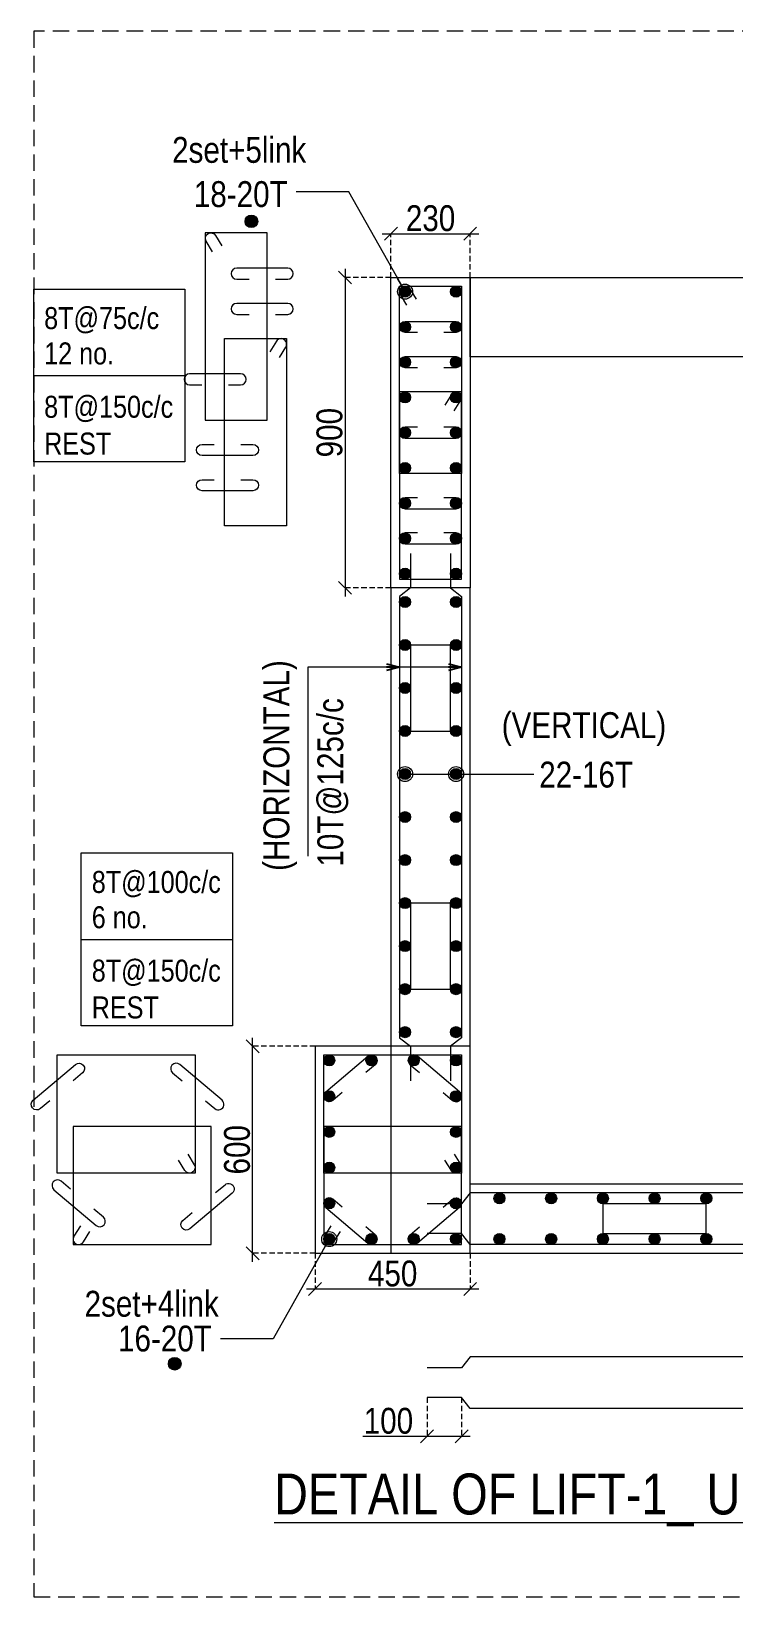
# Model space of a CAD drawing. Header units: millimetres. Extents: x 1112055 to 3390982, y -148532 to 766891.
# Drawn here: x 2568876 to 2577028, y 347512 to 365670 of the extents above; entities that cross this region are included whole.
import ezdxf

# ---------------------------------------------------------------- set-up
doc = ezdxf.new("R2010")
doc.units = ezdxf.units.MM
doc.header["$PDMODE"] = 35
doc.header["$PDSIZE"] = -25
doc.linetypes.add('DASHED2', pattern=[0.375, 0.25, -0.125])
doc.linetypes.add('Hidden', pattern=[9.525, 6.35, -3.175])
for name, color, linetype, lineweight in [('B COL. SIZE DIM', 220, 'Continuous', 25), ('B COLUMN', 1, 'Hidden', 9), ('B P.C.C', 251, 'Continuous', 0), ('B STEEL', 34, 'Continuous', 15), ('B STEEL TEXT', 7, 'Continuous', 15), ('B TITLE BLOCK', 250, 'Continuous', 0)]:
    doc.layers.add(name, color=color, linetype=linetype, lineweight=lineweight)
doc.styles.add('ARIAL', font='arial.ttf')
doc.styles.add('dim inside', font='romans.shx', dxfattribs={"width": 0.8, "height": 125})
doc.styles.add('SWINC', font='swissc.ttf')
doc.dimstyles.new('DIM 1', dxfattribs={"dimscale": 0, "dimtxt": 230, "dimasz": 150, "dimexe": 0.18, "dimexo": 0.0625, "dimgap": 0.5, "dimtad": 1, "dimdec": 0, "dimzin": 0, "dimdsep": 46, "dimtxsty": 'ARIAL', "dimblk": 'OBLIQUE', "dimcen": 6, "dimse1": 1, "dimse2": 1, "dimclrd": 256, "dimclrt": 256, "dimadec": 0, "dimazin": 2, "dimtfac": 0.75, "dimtdec": 0, "dimtix": 1, "dimtofl": 0, "dimtmove": 1, "dimatfit": 3, "dimldrblk": 'OPEN30', "dimfxl": 0.18, "dimfrac": 1, "dimtolj": 1, "dimtzin": 0, "dimlwd": -1, "dimarcsym": 0})
doc.dimstyles.new('dim inside', dxfattribs={"dimtxt": 125, "dimasz": 100, "dimexe": 0, "dimexo": 0, "dimgap": 10, "dimtad": 0, "dimdec": 0, "dimzin": 0, "dimdsep": 46, "dimtxsty": 'dim inside', "dimblk": 'SMALL', "dimcen": 0.09, "dimadec": 0, "dimazin": 0, "dimtfac": 1, "dimtdec": 0, "dimtofl": 0, "dimtmove": 0, "dimatfit": 3, "dimfxl": 1, "dimtolj": 1, "dimtzin": 0, "dimarcsym": 2})

# ---------------------------------------------------------------- blocks, each defined once
blk = doc.blocks.new('_Oblique')
at = {"color": 0, "linetype": 'ByBlock', "lineweight": -2}
blk.add_line((-0.5, -0.5), (0.5, 0.5), dxfattribs=at)
blk = doc.blocks.new('*D1582')
at = {"layer": 'B COL. SIZE DIM', "color": 250, "lineweight": 9, "ltscale": 250, "transparency": 16777216}
blk.add_line((2572950, 363321), (2574070, 363321), dxfattribs=at)
at = {"layer": 'B COL. SIZE DIM', "color": 250, "linetype": 'DASHED2', "lineweight": 9, "ltscale": 250, "transparency": 16777216}
for p, q in [((2573050, 362814), (2573050, 363321)), ((2573970, 362814), (2573970, 363321))]:
    blk.add_line(p, q, dxfattribs=at)
at = {"layer": 'Defpoints', "color": 0, "ltscale": 250, "transparency": 16777216}
for p in [(2573970, 363321), (2573050, 362814), (2573970, 362814)]:
    blk.add_point(p, dxfattribs=at)
at = {"layer": 'B COL. SIZE DIM', "color": 250, "lineweight": 9, "ltscale": 250, "transparency": 16777216, "xscale": 150, "yscale": 150, "zscale": 150, "rotation": 180}
blk.add_blockref('_Oblique', (2573050, 363321), dxfattribs=at)
at = {"layer": 'B COL. SIZE DIM', "color": 250, "lineweight": 9, "ltscale": 250, "transparency": 16777216, "xscale": 150, "yscale": 150, "zscale": 150}
blk.add_blockref('_Oblique', (2573970, 363321), dxfattribs=at)
at = {"layer": 'B COL. SIZE DIM', "color": 6, "ltscale": 250, "transparency": 16777216, "insert": (2573510, 363500), "char_height": 300, "attachment_point": 5, "style": 'SWINC'}
blk.add_mtext('\\A1;230', dxfattribs=at)
blk = doc.blocks.new('*D1583')
at = {"layer": 'B COL. SIZE DIM', "color": 250, "lineweight": 9, "ltscale": 250, "transparency": 16777216}
blk.add_line((2572517, 362914), (2572517, 359114), dxfattribs=at)
at = {"layer": 'B COL. SIZE DIM', "color": 250, "linetype": 'DASHED2', "lineweight": 9, "ltscale": 250, "transparency": 16777216}
for p, q in [((2573050, 362814), (2572517, 362814)), ((2573050, 359214), (2572517, 359214))]:
    blk.add_line(p, q, dxfattribs=at)
at = {"layer": 'Defpoints', "color": 0, "ltscale": 250, "transparency": 16777216}
for p in [(2573050, 362814), (2572517, 359214), (2573050, 359214)]:
    blk.add_point(p, dxfattribs=at)
at = {"layer": 'B COL. SIZE DIM', "color": 250, "lineweight": 9, "ltscale": 250, "transparency": 16777216, "xscale": 150, "yscale": 150, "zscale": 150}
for p, rotation in [((2572517, 362814), 90), ((2572517, 359214), 270)]:
    blk.add_blockref('_Oblique', p, dxfattribs=dict(at, rotation=rotation))
at = {"layer": 'B COL. SIZE DIM', "color": 6, "ltscale": 250, "transparency": 16777216, "insert": (2572338, 361014), "char_height": 300, "attachment_point": 5, "rotation": 90, "style": 'SWINC'}
blk.add_mtext('\\A1;900', dxfattribs=at)
blk = doc.blocks.new('*D1630')
at = {"layer": 'B COL. SIZE DIM', "color": 250, "linetype": 'DASHED2', "lineweight": 9, "ltscale": 250, "transparency": 16777216}
for p, q in [((2572170, 351496), (2572170, 351080)), ((2573970, 351496), (2573970, 351080))]:
    blk.add_line(p, q, dxfattribs=at)
at = {"layer": 'B COL. SIZE DIM', "color": 250, "lineweight": 9, "ltscale": 250, "transparency": 16777216}
blk.add_line((2574070, 351080), (2572070, 351080), dxfattribs=at)
at = {"layer": 'Defpoints', "color": 0, "ltscale": 250, "transparency": 16777216}
for p in [(2572170, 351496), (2573970, 351496), (2572170, 351080)]:
    blk.add_point(p, dxfattribs=at)
at = {"layer": 'B COL. SIZE DIM', "color": 250, "lineweight": 9, "ltscale": 250, "transparency": 16777216, "xscale": 150, "yscale": 150, "zscale": 150, "rotation": 180}
blk.add_blockref('_Oblique', (2572170, 351080), dxfattribs=at)
at = {"layer": 'B COL. SIZE DIM', "color": 250, "lineweight": 9, "ltscale": 250, "transparency": 16777216, "xscale": 150, "yscale": 150, "zscale": 150}
blk.add_blockref('_Oblique', (2573970, 351080), dxfattribs=at)
at = {"layer": 'B COL. SIZE DIM', "color": 6, "ltscale": 250, "transparency": 16777216, "insert": (2573070, 351259), "char_height": 300, "attachment_point": 5, "style": 'SWINC'}
blk.add_mtext('\\A1;450', dxfattribs=at)
blk = doc.blocks.new('*D1631')
at = {"layer": 'B COL. SIZE DIM', "color": 250, "lineweight": 9, "ltscale": 250, "transparency": 16777216}
blk.add_line((2571444, 351396), (2571444, 353996), dxfattribs=at)
at = {"layer": 'B COL. SIZE DIM', "color": 250, "linetype": 'DASHED2', "lineweight": 9, "ltscale": 250, "transparency": 16777216}
for p, q in [((2572170, 353896), (2571444, 353896)), ((2572170, 351496), (2571444, 351496))]:
    blk.add_line(p, q, dxfattribs=at)
at = {"layer": 'Defpoints', "color": 0, "ltscale": 250, "transparency": 16777216}
for p in [(2571444, 353896), (2572170, 353896), (2572170, 351496)]:
    blk.add_point(p, dxfattribs=at)
at = {"layer": 'B COL. SIZE DIM', "color": 250, "lineweight": 9, "ltscale": 250, "transparency": 16777216, "xscale": 150, "yscale": 150, "zscale": 150}
for p, rotation in [((2571444, 353896), 90), ((2571444, 351496), 270)]:
    blk.add_blockref('_Oblique', p, dxfattribs=dict(at, rotation=rotation))
at = {"layer": 'B COL. SIZE DIM', "color": 6, "ltscale": 250, "transparency": 16777216, "insert": (2571265, 352696), "char_height": 300, "attachment_point": 5, "rotation": 90, "style": 'SWINC'}
blk.add_mtext('\\A1;600', dxfattribs=at)
blk = doc.blocks.new('_Open30')
at = {"color": 0, "linetype": 'ByBlock', "lineweight": -2}
for p, q in [((-1, 0.27), (0, 0)), ((0, 0), (-1, -0.27)), ((0, 0), (-1, 0))]:
    blk.add_line(p, q, dxfattribs=at)
blk = doc.blocks.new('*D1595')
at = {"layer": 'B COL. SIZE DIM', "color": 250, "linetype": 'DASHED2', "lineweight": 9, "ltscale": 250, "transparency": 16777216}
for p, q in [((2573470, 349821), (2573470, 349371)), ((2573870, 349821), (2573870, 349371))]:
    blk.add_line(p, q, dxfattribs=at)
at = {"layer": 'B COL. SIZE DIM', "color": 250, "lineweight": 9, "ltscale": 250, "transparency": 16777216}
for p, q in [((2573470, 349371), (2572722, 349371)), ((2573970, 349371), (2573470, 349371))]:
    blk.add_line(p, q, dxfattribs=at)
at = {"layer": 'Defpoints', "color": 0, "ltscale": 250, "transparency": 16777216}
for p in [(2573470, 349821), (2573870, 349821), (2573470, 349371)]:
    blk.add_point(p, dxfattribs=at)
at = {"layer": 'B COL. SIZE DIM', "color": 250, "lineweight": 9, "ltscale": 250, "transparency": 16777216, "xscale": 150, "yscale": 150, "zscale": 150, "rotation": 180}
blk.add_blockref('_Oblique', (2573470, 349371), dxfattribs=at)
at = {"layer": 'B COL. SIZE DIM', "color": 250, "lineweight": 9, "ltscale": 250, "transparency": 16777216, "xscale": 150, "yscale": 150, "zscale": 150}
blk.add_blockref('_Oblique', (2573870, 349371), dxfattribs=at)
at = {"layer": 'B COL. SIZE DIM', "color": 6, "ltscale": 250, "transparency": 16777216, "insert": (2573021, 349550), "char_height": 300, "attachment_point": 5, "style": 'SWINC'}
blk.add_mtext('\\A1;100', dxfattribs=at)

msp = doc.modelspace()

# ---------------------------------------------------------------- hatches: boundary and pattern name
at = {"layer": 'B STEEL', "lineweight": 13}
h = msp.add_hatch(color=256, dxfattribs=at)
h.dxf.hatch_style = 1
edge = h.paths.add_edge_path()
edge.add_arc((2571430.2, 363465.5), 73.3, 0, 360)
at = {"layer": 'B STEEL', "lineweight": 9, "ltscale": 0.5}
h = msp.add_hatch(color=34, dxfattribs=at)
edge = h.paths.add_edge_path()
edge.add_arc((2573213.9, 362649.8), 64, 360, 720, ccw=False)
h = msp.add_hatch(color=34, dxfattribs=at)
edge = h.paths.add_edge_path()
edge.add_arc((2573805.9, 362649.8), 64, -180, 180)
at = {"layer": 'B STEEL', "lineweight": 30}
h = msp.add_hatch(color=34, dxfattribs=at)
edge = h.paths.add_edge_path()
edge.add_arc((2573213.9, 362240.8), 64, -180, 180)
h = msp.add_hatch(color=34, dxfattribs=at)
edge = h.paths.add_edge_path()
edge.add_arc((2573805.9, 362240.8), 64, -180, 180)
h = msp.add_hatch(color=34, dxfattribs=at)
edge = h.paths.add_edge_path()
edge.add_arc((2573213.9, 361831.8), 64, -180, 180)
h = msp.add_hatch(color=34, dxfattribs=at)
edge = h.paths.add_edge_path()
edge.add_arc((2573805.9, 361831.8), 64, -180, 180)
h = msp.add_hatch(color=34, dxfattribs=at)
edge = h.paths.add_edge_path()
edge.add_arc((2573213.9, 361422.8), 64, -180, 180)
h = msp.add_hatch(color=34, dxfattribs=at)
edge = h.paths.add_edge_path()
edge.add_arc((2573805.9, 361422.8), 64, -180, 180)
h = msp.add_hatch(color=34, dxfattribs=at)
edge = h.paths.add_edge_path()
edge.add_arc((2573213.9, 361013.8), 64, -180, 180)
h = msp.add_hatch(color=34, dxfattribs=at)
edge = h.paths.add_edge_path()
edge.add_arc((2573805.9, 361013.8), 64, -180, 180)
h = msp.add_hatch(color=34, dxfattribs=at)
edge = h.paths.add_edge_path()
edge.add_arc((2573213.9, 360604.8), 64, -180, 180)
h = msp.add_hatch(color=34, dxfattribs=at)
edge = h.paths.add_edge_path()
edge.add_arc((2573805.9, 360604.8), 64, -180, 180)
h = msp.add_hatch(color=34, dxfattribs=at)
edge = h.paths.add_edge_path()
edge.add_arc((2573213.9, 360195.8), 64, -180, 180)
h = msp.add_hatch(color=34, dxfattribs=at)
edge = h.paths.add_edge_path()
edge.add_arc((2573805.9, 360195.8), 64, -180, 180)
h = msp.add_hatch(color=34, dxfattribs=at)
edge = h.paths.add_edge_path()
edge.add_arc((2573213.9, 359786.8), 64, -180, 180)
h = msp.add_hatch(color=34, dxfattribs=at)
edge = h.paths.add_edge_path()
edge.add_arc((2573805.9, 359786.8), 64, -180, 180)
at = {"layer": 'B STEEL', "lineweight": 9, "ltscale": 0.5}
h = msp.add_hatch(color=34, dxfattribs=at)
edge = h.paths.add_edge_path()
edge.add_arc((2573213.9, 359377.8), 64, -360, 0)
h = msp.add_hatch(color=34, dxfattribs=at)
edge = h.paths.add_edge_path()
edge.add_arc((2573805.9, 359377.8), 64, 180, 540, ccw=False)
h = msp.add_hatch(color=34, dxfattribs=at)
edge = h.paths.add_edge_path()
edge.add_arc((2573213.9, 359049.8), 64, -360, 0)
h = msp.add_hatch(color=34, dxfattribs=at)
edge = h.paths.add_edge_path()
edge.add_arc((2573805.9, 359049.8), 64, 180, 540, ccw=False)
h = msp.add_hatch(color=34, dxfattribs=at)
edge = h.paths.add_edge_path()
edge.add_arc((2573213.9, 358550.8), 64, -360, 0)
h = msp.add_hatch(color=34, dxfattribs=at)
edge = h.paths.add_edge_path()
edge.add_arc((2573805.9, 358550.8), 64, 180, 540, ccw=False)
h = msp.add_hatch(color=34, dxfattribs=at)
edge = h.paths.add_edge_path()
edge.add_arc((2573213.9, 358051.8), 64, -360, 0)
h = msp.add_hatch(color=34, dxfattribs=at)
edge = h.paths.add_edge_path()
edge.add_arc((2573805.9, 358051.8), 64, 180, 540, ccw=False)
h = msp.add_hatch(color=34, dxfattribs=at)
edge = h.paths.add_edge_path()
edge.add_arc((2573213.9, 357552.8), 64, -360, 0)
h = msp.add_hatch(color=34, dxfattribs=at)
edge = h.paths.add_edge_path()
edge.add_arc((2573805.9, 357552.8), 64, 180, 540, ccw=False)
h = msp.add_hatch(color=34, dxfattribs=at)
edge = h.paths.add_edge_path()
edge.add_arc((2573213.9, 357053.8), 64, -360, 0)
h = msp.add_hatch(color=34, dxfattribs=at)
edge = h.paths.add_edge_path()
edge.add_arc((2573805.9, 357053.8), 64, 180, 540, ccw=False)
h = msp.add_hatch(color=34, dxfattribs=at)
edge = h.paths.add_edge_path()
edge.add_arc((2573213.9, 356554.8), 64, -360, 0)
h = msp.add_hatch(color=34, dxfattribs=at)
edge = h.paths.add_edge_path()
edge.add_arc((2573805.9, 356554.8), 64, 180, 540, ccw=False)
h = msp.add_hatch(color=34, dxfattribs=at)
edge = h.paths.add_edge_path()
edge.add_arc((2573213.9, 356055.8), 64, -360, 0)
h = msp.add_hatch(color=34, dxfattribs=at)
edge = h.paths.add_edge_path()
edge.add_arc((2573805.9, 356055.8), 64, 180, 540, ccw=False)
h = msp.add_hatch(color=34, dxfattribs=at)
edge = h.paths.add_edge_path()
edge.add_arc((2573213.9, 355556.8), 64, -360, 0)
h = msp.add_hatch(color=34, dxfattribs=at)
edge = h.paths.add_edge_path()
edge.add_arc((2573805.9, 355556.8), 64, 180, 540, ccw=False)
h = msp.add_hatch(color=34, dxfattribs=at)
edge = h.paths.add_edge_path()
edge.add_arc((2573213.9, 355057.8), 64, -360, 0)
h = msp.add_hatch(color=34, dxfattribs=at)
edge = h.paths.add_edge_path()
edge.add_arc((2573805.9, 355057.8), 64, 180, 540, ccw=False)
h = msp.add_hatch(color=34, dxfattribs=at)
edge = h.paths.add_edge_path()
edge.add_arc((2573213.9, 354558.8), 64, -360, 0)
h = msp.add_hatch(color=34, dxfattribs=at)
edge = h.paths.add_edge_path()
edge.add_arc((2573805.9, 354558.8), 64, 180, 540, ccw=False)
h = msp.add_hatch(color=34, dxfattribs=at)
edge = h.paths.add_edge_path()
edge.add_arc((2573213.9, 354059.8), 64, 0, 360, ccw=False)
h = msp.add_hatch(color=34, dxfattribs=at)
edge = h.paths.add_edge_path()
edge.add_arc((2573805.9, 354059.8), 64, -540, -180)
h = msp.add_hatch(color=34, dxfattribs=at)
edge = h.paths.add_edge_path()
edge.add_arc((2572333.9, 353731.8), 64, 0, 360, ccw=False)
h = msp.add_hatch(color=34, dxfattribs=at)
edge = h.paths.add_edge_path()
edge.add_arc((2572824.6, 353731.8), 64, 0, 360, ccw=False)
h = msp.add_hatch(color=34, dxfattribs=at)
edge = h.paths.add_edge_path()
edge.add_arc((2573315.2, 353731.8), 64, 0, 360, ccw=False)
h = msp.add_hatch(color=34, dxfattribs=at)
edge = h.paths.add_edge_path()
edge.add_arc((2573805.9, 353731.8), 64, -540, -180)
h = msp.add_hatch(color=34, dxfattribs=at)
edge = h.paths.add_edge_path()
edge.add_arc((2572333.9, 353317.4), 64, 0, 360, ccw=False)
h = msp.add_hatch(color=34, dxfattribs=at)
edge = h.paths.add_edge_path()
edge.add_arc((2573805.9, 353317.4), 64, -540, -180)
h = msp.add_hatch(color=34, dxfattribs=at)
edge = h.paths.add_edge_path()
edge.add_arc((2572333.9, 352903), 64, 0, 360, ccw=False)
h = msp.add_hatch(color=34, dxfattribs=at)
edge = h.paths.add_edge_path()
edge.add_arc((2573805.9, 352903), 64, -540, -180)
h = msp.add_hatch(color=34, dxfattribs=at)
edge = h.paths.add_edge_path()
edge.add_arc((2572333.9, 352488.6), 64, 0, 360, ccw=False)
h = msp.add_hatch(color=34, dxfattribs=at)
edge = h.paths.add_edge_path()
edge.add_arc((2573805.9, 352488.6), 64, -540, -180)
h = msp.add_hatch(color=34, dxfattribs=at)
edge = h.paths.add_edge_path()
edge.add_arc((2572333.9, 352074.2), 64, 0, 360, ccw=False)
h = msp.add_hatch(color=34, dxfattribs=at)
edge = h.paths.add_edge_path()
edge.add_arc((2573805.9, 352074.2), 64, -540, -180)
h = msp.add_hatch(color=34, dxfattribs=at)
edge = h.paths.add_edge_path()
edge.add_arc((2574309.9, 352131.8), 64, 180, 540, ccw=False)
h = msp.add_hatch(color=34, dxfattribs=at)
edge = h.paths.add_edge_path()
edge.add_arc((2574909.9, 352131.8), 64, 180, 540, ccw=False)
h = msp.add_hatch(color=34, dxfattribs=at)
edge = h.paths.add_edge_path()
edge.add_arc((2575509.9, 352131.8), 64, 180, 540, ccw=False)
h = msp.add_hatch(color=34, dxfattribs=at)
edge = h.paths.add_edge_path()
edge.add_arc((2576109.9, 352131.8), 64, 180, 540, ccw=False)
h = msp.add_hatch(color=34, dxfattribs=at)
edge = h.paths.add_edge_path()
edge.add_arc((2576709.9, 352131.8), 64, 180, 540, ccw=False)
h = msp.add_hatch(color=34, dxfattribs=at)
edge = h.paths.add_edge_path()
edge.add_arc((2572333.9, 351659.8), 64, -360, 0)
h = msp.add_hatch(color=34, dxfattribs=at)
edge = h.paths.add_edge_path()
edge.add_arc((2572824.6, 351659.8), 64, -360, 0)
h = msp.add_hatch(color=34, dxfattribs=at)
edge = h.paths.add_edge_path()
edge.add_arc((2573315.2, 351659.8), 64, -360, 0)
h = msp.add_hatch(color=34, dxfattribs=at)
edge = h.paths.add_edge_path()
edge.add_arc((2573805.9, 351659.8), 64, 180, 540, ccw=False)
h = msp.add_hatch(color=34, dxfattribs=at)
edge = h.paths.add_edge_path()
edge.add_arc((2574309.9, 351659.8), 64, 180, 540, ccw=False)
h = msp.add_hatch(color=34, dxfattribs=at)
edge = h.paths.add_edge_path()
edge.add_arc((2574909.9, 351659.8), 64, 180, 540, ccw=False)
h = msp.add_hatch(color=34, dxfattribs=at)
edge = h.paths.add_edge_path()
edge.add_arc((2575509.9, 351659.8), 64, 180, 540, ccw=False)
h = msp.add_hatch(color=34, dxfattribs=at)
edge = h.paths.add_edge_path()
edge.add_arc((2576109.9, 351659.8), 64, 180, 540, ccw=False)
h = msp.add_hatch(color=34, dxfattribs=at)
edge = h.paths.add_edge_path()
edge.add_arc((2576709.9, 351659.8), 64, 180, 540, ccw=False)
at = {"layer": 'B STEEL', "lineweight": 13}
h = msp.add_hatch(color=256, dxfattribs=at)
h.dxf.hatch_style = 1
edge = h.paths.add_edge_path()
edge.add_arc((2570540.6, 350213.5), 73.3, 0, 360)

# ---------------------------------------------------------------- linework, layer by layer
at = {"layer": 'B COLUMN', "color": 1, "linetype": 'ByBlock', "lineweight": 20}
for points in [[(2573969.9, 359213.8), (2573049.9, 359213.8), (2573049.9, 351495.8), (2583689.9, 351495.8), (2583689.9, 362813.8), (2582769.9, 362813.8), (2582769.9, 352295.8), (2573969.9, 352295.8)], [(2573969.9, 359213.8), (2573049.9, 359213.8), (2573049.9, 362813.8), (2573969.9, 362813.8)], [(2582769.9, 361893.8), (2573969.9, 361893.8), (2573969.9, 362813.8), (2582769.9, 362813.8)], [(2573969.9, 353895.8), (2572169.9, 353895.8), (2572169.9, 351495.8), (2573969.9, 351495.8)]]:
    msp.add_lwpolyline(points, close=True, dxfattribs=at)
at = {"layer": 'B P.C.C', "color": 250, "lineweight": 0, "ltscale": 30}
for p, q in [((2568903.6, 361676.8), (2570656.8, 361676.8)), ((2569456.3, 355136.3), (2571209.4, 355136.3))]:
    msp.add_line(p, q, dxfattribs=at)
at = {"layer": 'B P.C.C', "color": 250, "linetype": 'Hidden', "lineweight": 0, "ltscale": 30}
msp.add_lwpolyline([(2588175.5, 365669.8), (2568903.6, 365669.8), (2568903.6, 347511.6), (2588175.5, 347511.6)], close=True, dxfattribs=at)
at = {"layer": 'B P.C.C', "color": 250, "lineweight": 0, "ltscale": 30}
for points in [[(2568903.6, 362679.5), (2570656.8, 362679.5), (2570656.8, 360674.2), (2568903.6, 360674.2)], [(2569456.3, 356138.9), (2571209.4, 356138.9), (2571209.4, 354133.7), (2569456.3, 354133.7)]]:
    msp.add_lwpolyline(points, close=True, dxfattribs=at)
at = {"layer": 'B STEEL', "lineweight": 13}
for points in [[(2570895.2, 361158.9), (2571615.2, 361158.9), (2571615.2, 363331.9), (2570895.2, 363331.9)], [(2573869.9, 360540.8), (2573149.9, 360540.8), (2573149.9, 362713.8), (2573869.9, 362713.8)], [(2571119.2, 362104.9), (2571839.2, 362104.9), (2571839.2, 359931.9), (2571119.2, 359931.9)], [(2573869.9, 361486.8), (2573149.9, 361486.8), (2573149.9, 359313.8), (2573869.9, 359313.8)]]:
    msp.add_lwpolyline(points, close=True, dxfattribs=at)
at = {"layer": 'B STEEL', "color": 34, "lineweight": 9, "ltscale": 0.5}
for points in [[(2570979.5, 363112.9), (2570904.7, 363234.3, -1), (2571013.8, 363301.4), (2571088.5, 363180)], [(2571709.7, 362794.9), (2571852.4, 362794.9, 1), (2571852.4, 362922.9), (2571260.4, 362922.9, 1), (2571260.4, 362794.9), (2571403.1, 362794.9)], [(2573234.2, 362494.8), (2573159.4, 362616.3, -1), (2573268.5, 362683.4), (2573343.2, 362561.9)], [(2571709.7, 362385.9), (2571852.4, 362385.9, 1), (2571852.4, 362513.9), (2571260.4, 362513.9, 1), (2571260.4, 362385.9), (2571403.1, 362385.9)], [(2573356.6, 362176.8), (2573213.9, 362176.8, -1), (2573213.9, 362304.8), (2573805.9, 362304.8, -1), (2573805.9, 362176.8), (2573663.3, 362176.8)], [(2571754.9, 361885.9), (2571829.7, 362007.3, 1), (2571720.7, 362074.5), (2571645.9, 361953)], [(2573356.6, 361767.8), (2573213.9, 361767.8, -1), (2573213.9, 361895.8), (2573805.9, 361895.8, -1), (2573805.9, 361767.8), (2573663.3, 361767.8)], [(2571163, 361567.9), (2571305.6, 361567.9, 1), (2571305.6, 361695.9), (2570713.7, 361695.9, 1), (2570713.7, 361567.9), (2570856.3, 361567.9)], [(2573785.7, 361267.8), (2573860.4, 361389.3, 1), (2573751.4, 361456.4), (2573676.6, 361334.9)], [(2573356.6, 361077.8), (2573213.9, 361077.8, 1), (2573213.9, 360949.8), (2573805.9, 360949.8, 1), (2573805.9, 361077.8), (2573663.3, 361077.8)], [(2571306.5, 360877.9), (2571449.1, 360877.9, -1), (2571449.1, 360749.9), (2570857.2, 360749.9, -1), (2570857.2, 360877.9), (2570999.8, 360877.9)], [(2571306.5, 360468.9), (2571449.1, 360468.9, -1), (2571449.1, 360340.9), (2570857.2, 360340.9, -1), (2570857.2, 360468.9), (2570999.8, 360468.9)], [(2573356.6, 360259.9), (2573213.9, 360259.9, 1), (2573213.9, 360131.8), (2573805.9, 360131.8, 1), (2573805.9, 360259.9), (2573663.3, 360259.9)], [(2573356.6, 359850.9), (2573213.9, 359850.9, 1), (2573213.9, 359722.8), (2573805.9, 359722.8, 1), (2573805.9, 359850.9), (2573663.3, 359850.9)], [(2572484.2, 353360.5), (2572375.2, 353268.5, -1), (2572292.6, 353366.3), (2572783.3, 353780.7, -1), (2572865.9, 353682.9), (2572756.9, 353590.8)], [(2573655.6, 353360.5), (2573764.6, 353268.5, 1), (2573847.2, 353366.3), (2573356.6, 353780.7, 1), (2573273.9, 353682.9), (2573382.9, 353590.8)], [(2569090.1, 353264.8), (2568981.2, 353172.8, -1), (2568898.6, 353270.6), (2569389.2, 353685, -1), (2569471.8, 353587.2), (2569362.8, 353495.2)], [(2570897.9, 353264.8), (2571006.9, 353172.8, 1), (2571089.5, 353270.6), (2570598.9, 353685, 1), (2570516.3, 353587.2), (2570625.3, 353495.2)], [(2570692.7, 352643.7), (2570767.4, 352522.2, -1), (2570658.4, 352455.1), (2570583.6, 352576.5)], [(2573785.7, 352643.7), (2573860.4, 352522.2, -1), (2573751.4, 352455.1), (2573676.6, 352576.5)], [(2569330.7, 352238.3), (2569221.7, 352330.3, 1), (2569139.1, 352232.5), (2569629.7, 351818.1, 1), (2569712.4, 351915.9), (2569603.4, 352008)], [(2571015.4, 352198.9), (2571124.4, 352291, -1), (2571207, 352193.1), (2570716.4, 351778.7, -1), (2570633.8, 351876.6), (2570742.7, 351968.6)], [(2572484.2, 352031.1), (2572375.2, 352123.1, 1), (2572292.6, 352025.3), (2572783.3, 351610.9, 1), (2572865.9, 351708.7), (2572756.9, 351800.8)], [(2573655.6, 352031.1), (2573764.6, 352123.1, -1), (2573847.2, 352025.3), (2573356.6, 351610.9, -1), (2573273.9, 351708.7), (2573382.9, 351800.8)], [(2569446, 351814.9), (2569371.2, 351693.4, 1), (2569480.2, 351626.3), (2569555, 351747.8)], [(2572354.2, 351814.9), (2572279.4, 351693.4, 1), (2572388.5, 351626.3), (2572463.2, 351747.8)]]:
    msp.add_lwpolyline(points, format="xyb", dxfattribs=at)
at = {"layer": 'B STEEL', "lineweight": 13}
for points in [[(2573278, 359613.8), (2573278, 359213.8), (2573149.9, 359113.8), (2573149.9, 353995.8), (2573278, 353895.8), (2573278, 353495.8)], [(2573741.9, 359613.8), (2573741.9, 359213.8), (2573869.9, 359113.8), (2573869.9, 353995.8), (2573741.9, 353895.8), (2573741.9, 353495.8)], [(2583269.9, 352067.8), (2582869.9, 352067.8), (2582769.9, 352195.8), (2573969.9, 352195.8), (2573869.9, 352067.8), (2573469.9, 352067.8)], [(2583269.9, 351723.9), (2582869.9, 351723.9), (2582769.9, 351595.8), (2573969.9, 351595.8), (2573869.9, 351723.9), (2573469.9, 351723.9)], [(2583269.9, 350165), (2582869.9, 350165), (2582769.9, 350293), (2573969.9, 350293), (2573869.9, 350165), (2573469.9, 350165)], [(2583269.9, 349821.1), (2582869.9, 349821.1), (2582769.9, 349693), (2573969.9, 349693), (2573869.9, 349821.1), (2573469.9, 349821.1)]]:
    msp.add_lwpolyline(points, dxfattribs=at)
at = {"layer": 'B STEEL', "color": 3, "lineweight": 13}
for points in [[(2573278, 357552.8), (2573741.9, 357552.8), (2573741.9, 358550.8), (2573278, 358550.8)], [(2573278, 354558.8), (2573741.9, 354558.8), (2573741.9, 355556.8), (2573278, 355556.8)], [(2575509.9, 352067.8), (2575509.9, 351723.9), (2576709.9, 351723.9), (2576709.9, 352067.8)]]:
    msp.add_lwpolyline(points, close=True, dxfattribs=at)
at = {"layer": 'B STEEL', "color": 34, "lineweight": 9, "ltscale": 0.5}
for points in [[(2570776.9, 352424.6), (2569176.9, 352424.6), (2569176.9, 353795.8), (2570776.9, 353795.8)], [(2573869.9, 352424.6), (2572269.9, 352424.6), (2572269.9, 353795.8), (2573869.9, 353795.8)], [(2570961.7, 352967), (2569361.7, 352967), (2569361.7, 351595.8), (2570961.7, 351595.8)], [(2573869.9, 352967), (2572269.9, 352967), (2572269.9, 351595.8), (2573869.9, 351595.8)]]:
    msp.add_lwpolyline(points, close=True, dxfattribs=at)
at = {"layer": 'B STEEL', "lineweight": 13}
for centre in [(2571430.2, 363465.5), (2570540.6, 350213.5)]:
    msp.add_circle(centre, 73.3, dxfattribs=at)
at = {"layer": 'B STEEL', "color": 34, "lineweight": 9, "ltscale": 0.5}
for centre in [(2573213.9, 362649.8), (2573805.9, 362649.8), (2573213.9, 362240.8), (2573805.9, 362240.8), (2573213.9, 361831.8), (2573805.9, 361831.8), (2573213.9, 361422.8), (2573805.9, 361422.8), (2573213.9, 361013.8), (2573805.9, 361013.8), (2573213.9, 360604.8), (2573805.9, 360604.8), (2573213.9, 360195.8), (2573805.9, 360195.8), (2573213.9, 359786.8), (2573805.9, 359786.8), (2573213.9, 359377.8), (2573805.9, 359377.8), (2573213.9, 359049.8), (2573805.9, 359049.8), (2573213.9, 358550.8), (2573805.9, 358550.8), (2573213.9, 358051.8), (2573805.9, 358051.8), (2573213.9, 357552.8), (2573805.9, 357552.8), (2573213.9, 357053.8), (2573805.9, 357053.8), (2573213.9, 356554.8), (2573805.9, 356554.8), (2573213.9, 356055.8), (2573805.9, 356055.8), (2573213.9, 355556.8), (2573805.9, 355556.8), (2573213.9, 355057.8), (2573805.9, 355057.8), (2573213.9, 354558.8), (2573805.9, 354558.8), (2573213.9, 354059.8), (2573805.9, 354059.8), (2572333.9, 353731.8), (2572824.6, 353731.8), (2573315.2, 353731.8), (2573805.9, 353731.8), (2572333.9, 353317.4), (2573805.9, 353317.4), (2572333.9, 352903), (2573805.9, 352903), (2572333.9, 352488.6), (2573805.9, 352488.6), (2572333.9, 352074.2), (2573805.9, 352074.2), (2574309.9, 352131.8), (2574909.9, 352131.8), (2575509.9, 352131.8), (2576109.9, 352131.8), (2576709.9, 352131.8), (2572333.9, 351659.8), (2572824.6, 351659.8), (2573315.2, 351659.8), (2573805.9, 351659.8), (2574309.9, 351659.8), (2574909.9, 351659.8), (2575509.9, 351659.8), (2576109.9, 351659.8), (2576709.9, 351659.8)]:
    msp.add_circle(centre, 64, dxfattribs=at)

# ---------------------------------------------------------------- texts
at = {"layer": 'B STEEL TEXT', "lineweight": 5, "style": 'SWINC'}
for s, height, p in [('2set+5link', 300, (2570510.4, 364144.2)), ('18-20T', 300, (2570762.7, 363631.5)), ('8T@75c/c', 255, (2569025, 362215.5)), ('12 no.', 255, (2569025, 361805.9)), ('8T@150c/c', 255, (2569025, 361187)), ('REST', 255, (2569025, 360760)), ('(VERTICAL)', 300, (2574336, 357471.6)), ('22-16T', 300, (2574771.1, 356897.9)), ('8T@100c/c', 255, (2569577.7, 355674.9)), ('6 no.', 255, (2569577.7, 355265.4)), ('8T@150c/c', 255, (2569577.7, 354646.5)), ('REST', 255, (2569577.7, 354219.4)), ('2set+4link', 300, (2569494.3, 350759.8)), ('16-20T', 300, (2569882.7, 350356.4))]:
    msp.add_text(s, height=height, dxfattribs=at).set_placement(p)
for s, p in [('(HORIZONTAL)', (2571870.8, 355931.2)), ('10T@125c/c', (2572496.1, 355980.4))]:
    msp.add_text(s, height=300, rotation=90, dxfattribs=at).set_placement(p)
at = {"layer": 'B TITLE BLOCK', "color": 0, "style": 'SWINC'}
msp.add_text('%%UDETAIL OF LIFT-1_ UP TO GROUND FLOOR SLAB LVL.', height=475.05, dxfattribs=at).set_placement((2571693.5, 348465.5))

# ---------------------------------------------------------------- dimensions: what is measured, and where the dimension line sits
at = {"layer": 'B COL. SIZE DIM', "color": 250, "ltscale": 250}
for base, p1, p2, picture, middle in [((2573969.9, 363321.2), (2573049.9, 362813.8), (2573969.9, 362813.8), '*D1582', (2573509.9, 363500.4)), ((2573469.9, 349370.6), (2573869.9, 349821.1), (2573469.9, 349821.1), '*D1595', (2573021, 349549.6))]:
    dim = msp.add_linear_dim(base=base, p1=p1, p2=p2, dimstyle='dim inside', override={"dimtxt": 300, "dimasz": 150, "dimgap": 25, "dimtad": 3, "dimlfac": 0.25, "dimtxsty": 'SWINC', "dimblk1": 'Oblique', "dimblk2": 'Oblique', "dimsah": 1, "dimdle": 100, "dimclrd": 250, "dimclre": 250, "dimclrt": 6, "dimfxl": 1000, "dimlwd": 9, "dimlwe": 9}, dxfattribs=at)
    dim.commit()
    dim.dimension.update_dxf_attribs({"geometry": picture, "text_midpoint": middle})
for base, p1, p2, angle, picture, middle in [((2572516.6, 359213.8), (2573049.9, 362813.8), (2573049.9, 359213.8), 90, '*D1583', (2572337.6, 361013.8)), ((2571443.6, 353895.8), (2572169.9, 351495.8), (2572169.9, 353895.8), 270, '*D1631', (2571264.6, 352695.8)), ((2572169.9, 351080.1), (2573969.9, 351495.8), (2572169.9, 351495.8), 180, '*D1630', (2573069.9, 351258.9))]:
    dim = msp.add_linear_dim(base=base, p1=p1, p2=p2, angle=angle, dimstyle='dim inside', override={"dimtxt": 300, "dimasz": 150, "dimgap": 25, "dimtad": 3, "dimlfac": 0.25, "dimtxsty": 'SWINC', "dimblk1": 'Oblique', "dimblk2": 'Oblique', "dimsah": 1, "dimdle": 100, "dimclrd": 250, "dimclre": 250, "dimclrt": 6, "dimfxl": 1000, "dimlwd": 9, "dimlwe": 9}, dxfattribs=at)
    dim.commit()
    dim.dimension.update_dxf_attribs({"geometry": picture, "text_midpoint": middle})

# ---------------------------------------------------------------- leaders
at = {"layer": 'B STEEL TEXT', "lineweight": 9}
for points in [[(2573213.9, 362649.8), (2572563.3, 363806), (2571950.2, 363806)], [(2573213.9, 357053.8), (2574710.4, 357053.8)], [(2573805.9, 357053.8), (2574710.4, 357053.8)], [(2572333.9, 351659.8), (2571683.3, 350503.7), (2571070.2, 350503.7)]]:
    msp.add_leader(points, dimstyle='DIM 1', override={"dimscale": 1, "dimasz": 175, "dimtad": 0, "dimtxsty": 'SWINC', "dimldrblk": 'DotBlank', "dimfxlon": 1, "dimarcsym": 2}, dxfattribs=at)
at = {"layer": 'B STEEL TEXT', "lineweight": 5}
for points in [[(2573149.9, 358294), (2572087.4, 358294), (2572087.4, 356099.8)], [(2573869.9, 358294), (2572087.4, 358294), (2572087.4, 356099.8)]]:
    msp.add_leader(points, dimstyle='DIM 1', override={"dimscale": 1, "dimtad": 0, "dimtxsty": 'SWINC', "dimfxlon": 1, "dimlwd": 5, "dimarcsym": 2}, dxfattribs=at)

doc.saveas('drawing.dxf')
